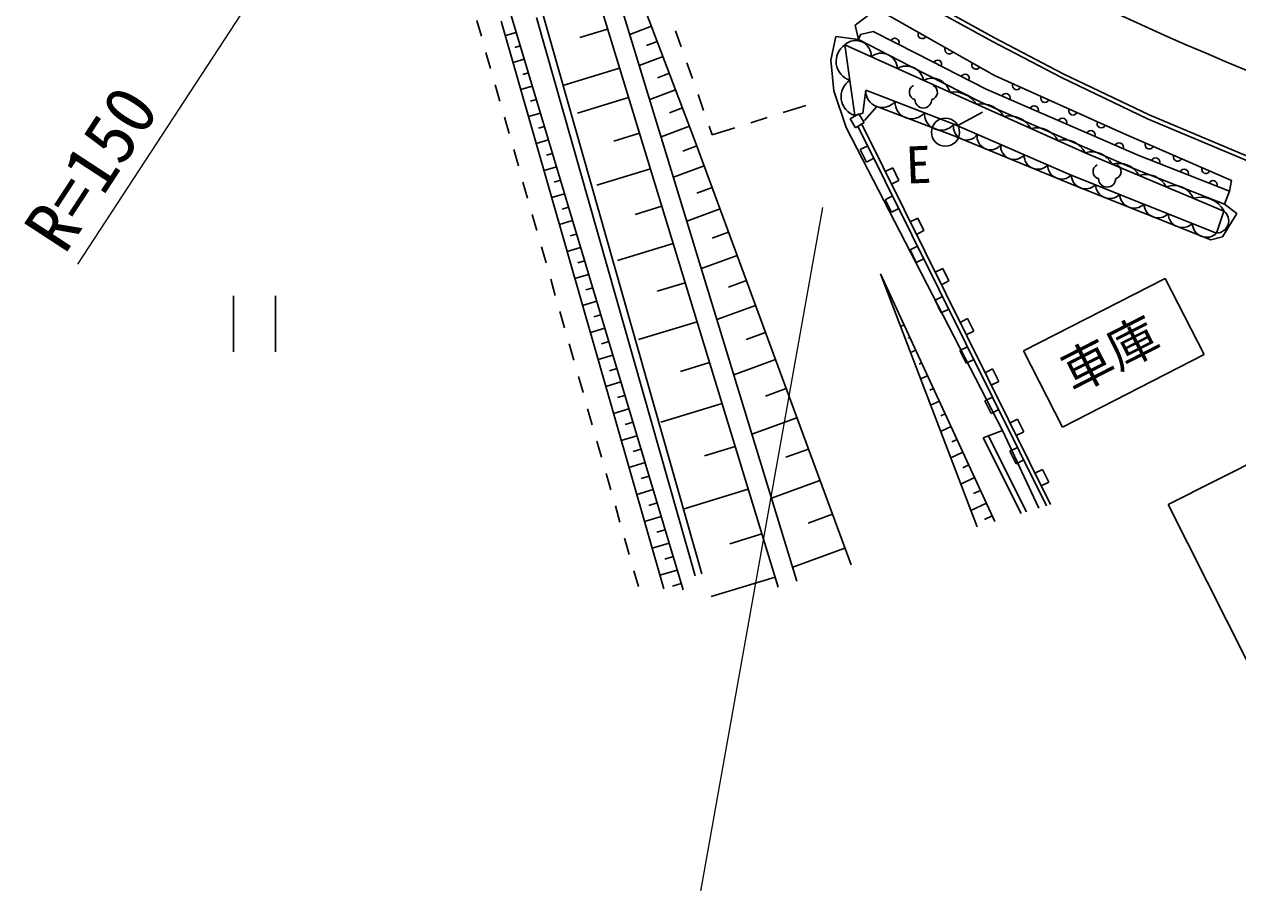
# Model space of a CAD drawing. Units: millimetres, scale not verified. Extents: x 40000 to 680000, y 20000 to 380000.
# Drawn here: x 455838 to 499060, y 239650 to 270238 of the extents above; entities that cross this region are included whole.
import ezdxf
from ezdxf.enums import TextEntityAlignment as Align

# ---------------------------------------------------------------- set-up
doc = ezdxf.new("R2010")
doc.units = ezdxf.units.MM
doc.header["$LTSCALE"] = 1000
for name, color, linetype, lineweight in [('M-BGD', 7, 'Continuous', 25), ('M-STR-HTXT', 7, 'Continuous', 13), ('M-STR-STRC', 7, 'Continuous', 25)]:
    doc.layers.add(name, color=color, linetype=linetype, lineweight=lineweight)
doc.styles.add('ＭＳ ゴシック', font='')
doc.styles.get('ＭＳ ゴシック').set_extended_font_data('MS Gothic')

msp = doc.modelspace()

# ---------------------------------------------------------------- linework, layer by layer
at = {"layer": 'M-BGD'}
for p, q in [((477094, 273030), (479703, 266155)), ((475900, 272408), (482691, 250187)), ((476570, 272612), (483361, 250390)), ((490400, 269750), (486575, 271875)), ((490329, 269618), (486500, 271745)), ((473073, 270906), (479307, 250084)), ((485437, 270209), (486209, 270791)), ((486209, 270791), (490396, 268414)), ((472119, 269810), (471957, 270377)), ((472830, 270346), (478616, 250116)), ((479731, 250584), (474083, 270475)), ((479972, 250653), (474317, 270565)), ((478180, 270169), (477406, 269876)), ((485552, 269695), (485437, 270209)), ((473360, 269948), (472976, 269833)), ((476617, 270064), (475625, 269761)), ((479236, 269433), (479036, 269999)), ((484572, 268953), (484746, 269804)), ((484746, 269804), (485552, 269695)), ((485552, 269695), (485629, 269868)), ((485629, 269868), (486078, 269982)), ((486078, 269982), (487613, 269193)), ((492846, 268472), (490400, 269750)), ((473503, 269469), (473312, 269412)), ((478385, 269628), (477998, 269481)), ((488802, 267817), (485070, 269505)), ((485070, 269505), (485281, 267987)), ((485552, 269695), (487387, 268747)), ((492779, 268338), (490329, 269618)), ((472448, 268656), (472284, 269233)), ((473647, 268990), (473251, 268872)), ((478591, 269086), (477745, 268765)), ((479636, 268302), (479436, 268867)), ((484670, 267866), (484572, 268953)), ((487613, 269193), (490098, 267928)), ((473790, 268511), (473592, 268452)), ((477041, 268676), (475021, 268059)), ((478815, 268494), (478393, 268334)), ((487387, 268747), (489884, 267476)), ((490396, 268414), (494994, 266340)), ((495903, 267011), (492846, 268472)), ((472778, 267502), (472613, 268079)), ((473934, 268032), (473526, 267910)), ((485281, 267987), (485424, 266983)), ((495842, 266874), (492779, 268338)), ((474077, 267553), (473873, 267492)), ((477362, 267626), (475546, 267071)), ((479040, 267902), (478116, 267552)), ((480036, 267170), (479836, 267736)), ((485109, 266558), (484670, 267866)), ((485810, 267887), (485707, 267068)), ((488944, 266673), (485810, 267887)), ((493622, 265660), (488802, 267817)), ((490098, 267928), (495541, 265556)), ((479285, 267256), (478824, 267081)), ((483671, 267344), (482867, 267091)), ((486205, 267311), (485769, 266812)), ((488984, 266246), (486205, 267311)), ((489884, 267476), (495350, 265093)), ((473107, 266348), (472942, 266925)), ((474220, 267074), (473801, 266949)), ((482294, 266910), (481722, 266730)), ((485564, 267052), (485260, 266871)), ((485260, 266871), (485449, 266553)), ((485707, 267068), (485424, 266983)), ((485449, 266553), (485753, 266734)), ((485753, 266734), (485564, 267052)), ((489089, 266629), (489968, 267106)), ((499545, 265318), (495842, 266874)), ((499600, 265458), (495903, 267011)), ((474364, 266595), (474154, 266533)), ((477750, 266355), (476842, 266077)), ((479531, 266609), (478521, 266226)), ((480345, 266297), (480236, 266605)), ((481150, 266550), (480345, 266297)), ((490681, 255764), (485109, 266558)), ((485546, 266583), (492249, 253078)), ((485680, 266650), (492394, 253122)), ((493130, 264856), (488944, 266673)), ((494994, 266340), (498844, 264677)), ((474507, 266116), (474076, 265987)), ((479796, 265902), (479290, 265715)), ((479703, 266155), (485286, 250972)), ((485879, 265911), (485611, 265778)), ((493226, 264509), (488984, 266246)), ((473436, 265194), (473271, 265771)), ((474651, 265637), (474435, 265573)), ((485611, 265778), (485833, 265330)), ((485833, 265330), (486102, 265463)), ((498571, 263582), (493622, 265660)), ((495541, 265556), (498772, 264291)), ((474794, 265158), (474351, 265026)), ((478139, 265084), (476238, 264503)), ((480057, 265192), (478961, 264789)), ((486773, 265124), (486504, 264990)), ((486995, 264676), (486773, 265124)), ((495350, 265093), (498590, 263825)), ((473765, 264040), (473600, 264617)), ((474937, 264679), (474716, 264613)), ((486726, 264542), (486995, 264676)), ((498309, 262799), (493130, 264856)), ((498844, 264677), (498772, 264291)), ((475081, 264200), (474626, 264064)), ((480339, 264425), (479791, 264223)), ((486768, 264120), (486500, 263986)), ((498100, 262554), (493226, 264509)), ((498772, 264291), (498590, 263825)), ((475224, 263721), (474997, 263653)), ((478545, 263753), (477595, 263463)), ((486500, 263986), (486722, 263538)), ((486722, 263538), (486991, 263672)), ((498590, 263825), (499034, 263501)), ((474094, 262886), (473930, 263463)), ((475368, 263242), (474901, 263103)), ((480621, 263657), (479439, 263223)), ((487662, 263332), (487393, 263199)), ((487884, 262884), (487662, 263332)), ((498309, 262799), (498571, 263582)), ((499034, 263501), (498521, 262661)), ((480926, 262830), (480335, 262612)), ((487615, 262751), (487884, 262884)), ((475511, 262763), (475278, 262694)), ((478952, 262423), (476963, 261815)), ((498521, 262661), (498100, 262554)), ((474423, 261732), (474259, 262309)), ((475654, 262284), (475176, 262141)), ((481230, 262002), (479956, 261534)), ((487658, 262328), (487389, 262195)), ((487389, 262195), (487611, 261747)), ((475798, 261805), (475559, 261734)), ((487611, 261747), (487880, 261880)), ((488551, 261541), (488282, 261407)), ((488773, 261093), (488551, 261541)), ((474753, 260578), (474588, 261155)), ((475941, 261326), (475451, 261180)), ((481558, 261110), (480921, 260876)), ((489775, 252329), (486335, 261347)), ((486335, 261347), (490412, 252522)), ((488504, 260959), (488773, 261093)), ((496480, 261183), (491425, 258602)), ((497868, 258467), (496480, 261183)), ((476085, 260847), (475840, 260774)), ((479377, 261030), (478383, 260726)), ((463287, 260563), (463287, 258563)), ((464787, 260563), (464787, 258563)), ((476228, 260368), (475726, 260218)), ((481886, 260218), (480512, 259713)), ((488547, 260537), (488278, 260403)), ((488278, 260403), (488500, 259955)), ((475082, 259424), (474917, 260001)), ((476371, 259889), (476121, 259814)), ((488500, 259955), (488769, 260089)), ((476515, 259410), (476001, 259257)), ((479803, 259638), (477721, 259002)), ((487174, 259531), (487050, 259474)), ((489440, 259749), (489171, 259616)), ((489662, 259301), (489440, 259749)), ((476658, 258931), (476401, 258855)), ((482240, 259256), (481553, 259004)), ((487384, 259077), (487321, 259048)), ((489393, 259168), (489662, 259301)), ((475411, 258270), (475246, 258847)), ((487593, 258623), (487407, 258537)), ((489436, 258745), (489167, 258612)), ((489167, 258612), (489389, 258164)), ((491425, 258602), (492813, 255885)), ((476802, 258452), (476276, 258295)), ((480248, 258181), (479207, 257863)), ((482593, 258294), (481112, 257750)), ((487803, 258169), (487710, 258126)), ((489389, 258164), (489658, 258297)), ((492813, 255885), (497868, 258467)), ((475740, 257116), (475575, 257693)), ((476945, 257974), (476682, 257895)), ((488013, 257715), (487764, 257601)), ((490329, 257958), (490060, 257824)), ((490551, 257510), (490329, 257958)), ((477088, 257495), (476551, 257334)), ((482975, 257257), (482234, 256985)), ((488222, 257261), (488098, 257204)), ((490283, 257376), (490551, 257510)), ((477232, 257016), (476963, 256935)), ((488432, 256808), (488121, 256664)), ((490325, 256954), (490056, 256820)), ((490056, 256820), (490278, 256372)), ((504338, 257031), (496583, 253130)), ((476069, 255962), (475905, 256539)), ((477375, 256537), (476826, 256372)), ((480694, 256723), (478515, 256058)), ((488642, 256354), (488486, 256282)), ((490278, 256372), (490547, 256506)), ((477519, 256058), (477244, 255975)), ((483356, 256220), (481759, 255633)), ((488851, 255900), (488478, 255727)), ((491218, 256166), (490949, 256033)), ((491440, 255718), (491218, 256166)), ((477662, 255579), (477101, 255411)), ((490681, 255764), (489991, 255501)), ((491342, 252803), (489991, 255501)), ((491536, 252862), (490170, 255591)), ((491977, 252995), (490681, 255764)), ((491172, 255585), (491440, 255718)), ((476398, 254808), (476234, 255385)), ((477805, 255100), (477525, 255016)), ((481160, 255198), (480070, 254865)), ((483767, 255102), (482968, 254809)), ((489061, 255446), (488875, 255360)), ((491214, 255162), (490945, 255029)), ((490945, 255029), (491167, 254581)), ((477949, 254621), (477376, 254449)), ((489271, 254992), (488836, 254791)), ((491167, 254581), (491436, 254714)), ((476728, 253654), (476563, 254231)), ((489480, 254538), (489263, 254437)), ((492107, 254375), (491838, 254241)), ((492329, 253927), (492107, 254375)), ((478092, 254142), (477806, 254056)), ((484178, 253984), (482456, 253351)), ((489690, 254084), (489193, 253854)), ((492061, 253793), (492329, 253927)), ((478236, 253663), (477652, 253488)), ((481626, 253673), (479346, 252976)), ((489900, 253630), (489651, 253515)), ((477057, 252500), (476892, 253077)), ((478379, 253184), (478087, 253096)), ((490109, 253176), (489550, 252918)), ((496583, 253130), (502825, 240722)), ((478522, 252705), (477927, 252526)), ((484621, 252779), (483760, 252463)), ((490319, 252722), (490039, 252593)), ((478666, 252226), (478368, 252136)), ((482114, 252077), (480974, 251728)), ((477386, 251346), (477221, 251923)), ((478809, 251747), (478202, 251565)), ((485064, 251574), (483208, 250891)), ((478953, 251268), (478649, 251177)), ((477712, 250202), (477551, 250769)), ((479096, 250789), (478477, 250603)), ((479239, 250310), (478930, 250217)), ((482583, 250543), (480302, 249846))]:
    msp.add_line(p, q, dxfattribs=at)
msp.add_circle((488649, 266391), 500, dxfattribs=at)
for centre, radius, start, end in [((486846, 269588), 150, 332.7758, 152.7758), ((487824, 269874), 150, 150.4113, 330.4113), ((485462, 268917), 706, 123.7058, 252.2836), ((485453, 269109), 551, 357.276, 134.0589), ((488781, 269331), 150, 150.4113, 330.4113), ((486362, 268633), 575, 2.7635, 128.5714), ((488365, 268810), 150, 333.0276, 153.0276), ((489738, 268788), 150, 150.4113, 330.4113), ((487256, 268125), 624, 10.5391, 120.7957), ((489346, 268311), 150, 333.0276, 153.0276), ((485639, 267656), 706, 123.7058, 252.2836), ((487630, 267813), 268, 116.087, 255.3342), ((488170, 267662), 651, 13.7618, 117.5731), ((488095, 267813), 268, 284.6658, 63.913), ((491191, 268055), 150, 155.7193, 335.7193), ((486402, 267864), 592, 177.7666, 319.8816), ((487862, 267553), 300, 180, 360), ((488933, 266818), 1008, 34.2999, 97.4835), ((490802, 267621), 150, 336.4456, 156.4456), ((492194, 267603), 150, 155.7193, 335.7193), ((487447, 267460), 592, 177.7666, 319.8816), ((489934, 266468), 933, 31.4125, 100.371), ((491811, 267182), 150, 336.4456, 156.4456), ((493197, 267151), 150, 155.7193, 335.7193), ((488492, 267055), 592, 177.7666, 319.8816), ((490917, 266079), 895, 29.7275, 102.056), ((492819, 266742), 150, 336.4456, 156.4456), ((494199, 266698), 150, 155.7193, 335.7193), ((489401, 266578), 466, 168.2435, 324.8278), ((490247, 266236), 471, 171.0421, 322.0291), ((491897, 265684), 864, 28.1909, 103.5926), ((493828, 266302), 150, 336.4456, 156.4456), ((491094, 265896), 478, 173.9363, 319.1349), ((492876, 265285), 835, 26.6844, 105.0991), ((494836, 265863), 150, 336.4456, 156.4456), ((495909, 265944), 150, 156.6418, 336.6418), ((491942, 265556), 486, 176.8488, 316.2224), ((493857, 264869), 825, 27.9025, 106.5346), ((496132, 265324), 150, 338.6238, 158.6238), ((496919, 265508), 150, 156.6418, 336.6418), ((492789, 265218), 497, 179.7731, 313.2981), ((494175, 264993), 268, 116.087, 255.3342), ((494805, 264426), 857, 29.6353, 104.8017), ((494639, 264993), 268, 284.6658, 63.913), ((497156, 264923), 150, 338.6238, 158.6238), ((497929, 265072), 150, 156.6418, 336.6418), ((493642, 264887), 513, 183.4417, 313.2228), ((494407, 264734), 300, 180, 360), ((495789, 264067), 819, 27.5358, 106.9013), ((498181, 264522), 150, 338.6238, 158.6238), ((494504, 264540), 511, 183.0082, 313.6563), ((495365, 264193), 509, 182.5121, 314.1523), ((496786, 263740), 756, 23.4143, 111.0228), ((496227, 263846), 508, 182.1147, 314.5497), ((497739, 263128), 948, 28.5625, 105.8746), ((497087, 263497), 504, 181.3437, 315.3208), ((498299, 263238), 439, 271.3244, 51.617), ((497949, 263151), 504, 181.0956, 315.5689)]:
    msp.add_arc(centre, radius, start, end, dxfattribs=at)
at = {"layer": 'M-STR-HTXT'}
for p, q in [((472328, 284026), (457737, 261695)), ((484276, 263704), (478080, 228989))]:
    msp.add_line(p, q, dxfattribs=at)
at = {"layer": 'M-STR-STRC'}
msp.add_arc((541122, 370369), 110000, 234.46479, 259.29917, dxfattribs=at)

# ---------------------------------------------------------------- texts
at = {"layer": 'M-BGD', "style": 'ＭＳ ゴシック'}
for s, rotation, p in [('E', 2.409, (487289, 264162)), ('車庫', 27.055, (493387, 256727))]:
    msp.add_text(s, height=1320, rotation=rotation, dxfattribs=at).set_placement(p, align=Align.BOTTOM_LEFT)
at = {"layer": 'M-STR-HTXT', "style": 'ＭＳ ゴシック'}
msp.add_text('R=150', height=1833, rotation=56.839, dxfattribs=at).set_placement((457737, 261695), align=Align.BOTTOM_LEFT)

doc.saveas('drawing.dxf')
